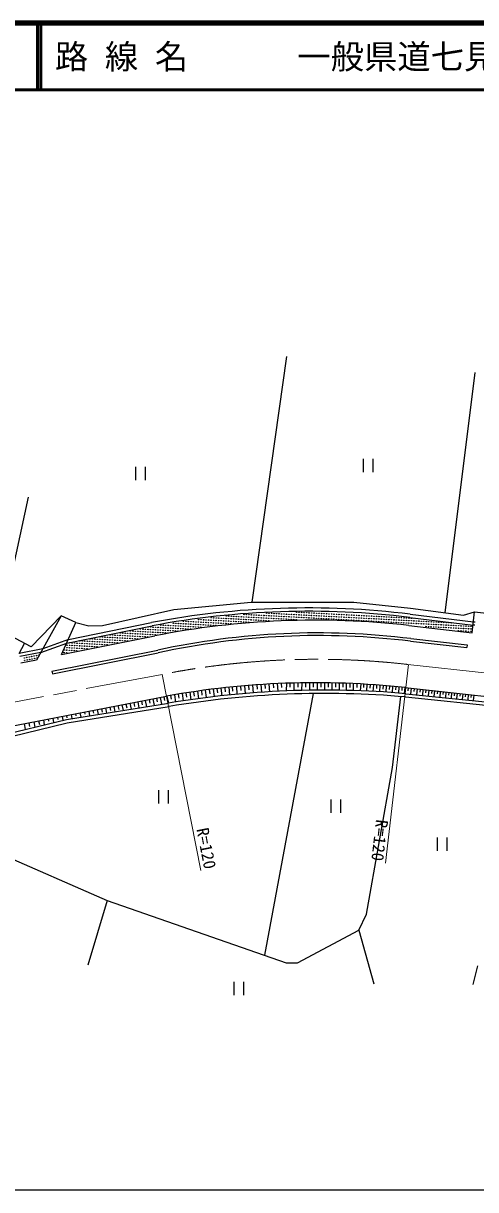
# Model space of a CAD drawing. Units: millimetres, scale not verified. Extents: x 40000 to 680000, y 20000 to 380000.
# Drawn here: x 175643 to 243482, y 205000 to 380000 of the extents above; entities that cross this region are included whole.
import ezdxf
from ezdxf.enums import TextEntityAlignment as Align

# ---------------------------------------------------------------- set-up
doc = ezdxf.new("R2010")
doc.units = ezdxf.units.MM
doc.header["$LTSCALE"] = 1000
doc.linetypes.add('CHAIN', pattern=[18.5, 12, -1.5, 3.5, -1.5])
for name, color, linetype, lineweight in [('M-BGD', 7, 'Continuous', 25), ('M-BMK', 2, 'CHAIN', 13), ('M-STR-HTXT', 7, 'Continuous', 13), ('M-TTL', 2, 'Continuous', 140), ('M-TTL-BAND', 7, 'Continuous', 25), ('M-TTL-LINE', 7, 'Continuous', 50), ('M-TTL-TXT', 7, 'Continuous', 50)]:
    doc.layers.add(name, color=color, linetype=linetype, lineweight=lineweight)
doc.styles.add('ＭＳ ゴシック', font='')
doc.styles.get('ＭＳ ゴシック').set_extended_font_data('MS Gothic')

msp = doc.modelspace()

# ---------------------------------------------------------------- linework, layer by layer
at = {"layer": 'M-BGD'}
for p, q in [((209965, 293159), (215183, 330005)), ((238911, 291555), (243393, 327602)), ((192470, 313450), (192470, 311450)), ((193970, 311450), (193970, 313450)), ((226604, 314663), (226604, 312663)), ((228104, 312663), (228104, 314663)), ((172064, 288974), (176435, 308883)), ((198205, 292036), (209834, 293159)), ((209834, 293159), (225192, 293159)), ((225192, 293159), (233693, 292237)), ((181330, 291093), (176831, 286462)), ((181330, 291093), (177617, 284441)), ((183530, 290111), (181330, 291093)), ((187538, 289630), (198205, 292036)), ((233586, 290855), (243091, 289715)), ((233645, 291351), (243150, 290211)), ((233693, 292237), (241673, 291194)), ((241673, 291194), (243327, 291711)), ((242952, 288540), (243327, 291711)), ((243327, 291711), (245558, 291447)), ((176831, 286462), (172064, 288974)), ((181378, 285292), (183530, 290111)), ((182145, 287010), (194982, 289602)), ((182396, 287571), (194886, 290093)), ((183530, 290111), (185443, 289590)), ((185443, 289590), (187538, 289630)), ((233448, 289663), (242952, 288540)), ((243340, 289678), (243091, 289715)), ((243150, 290211), (243397, 290175)), ((178259, 285591), (182145, 287010)), ((182396, 287571), (178577, 286161)), ((181378, 285292), (195346, 288093)), ((233699, 287284), (242166, 286366)), ((233745, 287681), (242209, 286764)), ((175005, 285473), (175835, 286964)), ((178577, 286161), (175005, 285473)), ((178259, 285591), (175094, 284981)), ((179917, 282812), (195793, 285939)), ((179995, 282419), (195874, 285547)), ((242209, 286764), (242166, 286366)), ((177617, 284441), (175269, 284016)), ((179917, 282812), (179995, 282419)), ((203507, 280038), (203598, 279380)), ((204091, 280112), (204249, 278972)), ((204677, 280184), (204766, 279540)), ((205263, 280253), (205422, 279105)), ((205851, 280319), (205937, 279700)), ((206474, 280387), (206563, 279226)), ((206980, 280439), (207029, 279808)), ((207589, 280499), (207678, 279335)), ((208198, 280556), (208249, 279901)), ((208808, 280610), (208898, 279444)), ((209419, 280661), (209470, 279994)), ((210029, 280709), (210119, 279542)), ((210641, 280754), (210692, 280088)), ((211253, 280796), (211342, 279630)), ((211865, 280835), (211915, 280181)), ((212478, 280871), (212567, 279708)), ((213092, 280904), (213140, 280275)), ((213705, 280934), (213795, 279774)), ((214320, 280960), (214365, 280369)), ((215100, 280990), (215084, 279833)), ((215614, 281007), (215606, 280412)), ((216216, 281024), (216200, 279874)), ((216808, 281038), (216800, 280406)), ((217400, 281049), (217385, 279908)), ((217982, 281057), (217974, 280401)), ((218564, 281063), (218548, 279931)), ((219136, 281065), (219127, 280395)), ((219707, 281065), (219692, 279945)), ((220269, 281063), (220260, 280390)), ((220830, 281058), (220815, 279950)), ((221382, 281050), (221373, 280384)), ((221934, 281040), (221919, 279945)), ((222476, 281028), (222468, 280379)), ((223018, 281013), (223004, 279933)), ((223551, 280997), (223543, 280374)), ((224084, 280978), (224069, 279912)), ((224607, 280957), (224600, 280369)), ((225130, 280934), (225116, 279884)), ((225645, 280909), (225638, 280364)), ((226252, 280877), (226173, 279848)), ((226680, 280853), (226640, 280329)), ((227172, 280823), (227095, 279810)), ((227661, 280791), (227620, 280258)), ((228148, 280758), (228073, 279763)), ((228632, 280722), (228592, 280188)), ((229116, 280685), (229042, 279710)), ((229596, 280647), (229555, 280119)), ((230075, 280606), (230002, 279651)), ((230550, 280564), (230511, 280050)), ((231025, 280521), (230954, 279585)), ((231496, 280475), (231459, 279982)), ((231967, 280428), (231897, 279514)), ((232434, 280380), (232398, 279915)), ((232839, 280333), (232771, 279443)), ((232924, 280327), (279957, 275230)), ((233372, 280278), (233324, 279837)), ((233817, 280230), (233722, 279350)), ((234259, 280182), (234212, 279744)), ((234701, 280134), (234607, 279261)), ((235141, 280087), (235093, 279652)), ((235579, 280039), (235485, 279172)), ((167978, 273438), (197128, 279041)), ((193365, 278312), (193473, 277746)), ((193937, 278421), (194120, 277466)), ((194499, 278529), (194605, 277975)), ((195060, 278637), (195250, 277646)), ((195612, 278743), (195716, 278199)), ((196162, 278849), (196359, 277823)), ((196702, 278959), (196806, 278419)), ((197187, 279052), (197391, 277988)), ((197737, 279151), (197815, 278591)), ((198308, 279251), (198459, 278164)), ((198881, 279349), (198964, 278748)), ((199455, 279444), (199607, 278343)), ((200030, 279537), (200117, 278905)), ((200606, 279627), (200760, 278514)), ((201184, 279714), (201274, 279063)), ((201763, 279799), (201918, 278676)), ((202343, 279882), (202434, 279221)), ((202924, 279961), (203081, 278828)), ((219099, 279439), (211799, 240168)), ((231003, 268321), (232265, 278983)), ((232975, 278923), (279824, 274186)), ((233022, 279421), (279887, 274682)), ((236015, 279992), (235969, 279560)), ((236451, 279945), (236358, 279084)), ((236884, 279898), (236837, 279469)), ((237317, 279851), (237224, 278996)), ((237746, 279804), (237700, 279378)), ((238176, 279758), (238084, 278909)), ((238602, 279712), (238557, 279289)), ((239029, 279665), (238938, 278823)), ((239452, 279619), (239407, 279200)), ((239876, 279574), (239785, 278737)), ((240296, 279528), (240251, 279111)), ((240717, 279482), (240627, 278652)), ((241134, 279437), (241089, 279023)), ((241552, 279392), (241462, 278568)), ((241966, 279347), (241922, 278936)), ((242380, 279302), (242292, 278484)), ((242792, 279258), (242748, 278850)), ((243203, 279213), (243115, 278400)), ((182099, 275546), (197418, 277992)), ((182198, 275056), (197499, 277499)), ((184137, 276540), (184262, 275892)), ((184792, 276666), (184854, 276343)), ((185445, 276791), (185578, 276102)), ((186088, 276915), (186160, 276509)), ((186729, 277038), (186869, 276308)), ((187359, 277159), (187459, 276661)), ((187988, 277279), (188136, 276510)), ((188606, 277398), (188705, 276888)), ((189223, 277517), (189378, 276709)), ((189830, 277633), (189945, 277034)), ((190436, 277749), (190598, 276903)), ((191031, 277864), (191144, 277276)), ((191625, 277978), (191794, 277095)), ((192209, 278090), (192320, 277513)), ((192792, 278202), (192968, 277282)), ((170666, 272764), (182099, 275546)), ((170763, 272273), (182198, 275056)), ((175744, 274929), (175914, 274042)), ((176478, 275070), (176576, 274516)), ((177210, 275211), (177367, 274395)), ((177930, 275349), (178060, 274809)), ((178649, 275487), (178792, 274742)), ((179355, 275622), (179422, 275274)), ((180060, 275758), (180190, 275082)), ((180754, 275891), (180819, 275549)), ((181445, 276024), (181562, 275416)), ((182125, 276154), (182190, 275818)), ((182804, 276284), (182921, 275678)), ((183471, 276412), (183535, 276083)), ((227093, 246326), (231003, 268321)), ((195936, 264936), (195936, 262936)), ((197436, 262936), (197436, 264936)), ((221752, 263550), (221752, 261550)), ((223252, 261550), (223252, 263550)), ((163875, 259018), (188196, 248412)), ((237693, 257832), (237693, 255832)), ((239193, 255832), (239193, 257832)), ((188196, 248412), (185309, 238707)), ((188196, 248412), (215063, 239028)), ((225970, 243920), (227093, 246326)), ((216747, 239028), (225970, 243920)), ((225970, 243920), (228200, 235895)), ((215063, 239028), (216747, 239028)), ((243752, 238595), (243080, 235773)), ((207198, 236174), (207198, 234174)), ((208698, 234174), (208698, 236174))]:
    msp.add_line(p, q, dxfattribs=at)
for centre in [(201925, 290539), (202299, 290519), (202674, 290500), (203048, 290480), (203817, 290815), (204192, 290795), (204566, 290776), (204941, 290756), (205315, 290736), (205689, 290717), (206064, 290697), (206084, 291071), (206438, 290677), (206458, 291052), (206813, 290657), (206833, 291032), (207187, 290638), (207207, 291012), (207562, 290618), (207582, 290992), (207936, 290598), (207956, 290973), (208311, 290579), (208331, 290953), (208685, 290559), (208705, 290933), (208725, 291308), (209060, 290539), (209080, 290914), (209099, 291288), (209434, 290519), (209454, 290894), (209474, 291268), (209809, 290500), (209829, 290874), (209848, 291249), (210183, 290480), (210203, 290855), (210223, 291229), (210577, 290835), (210597, 291209), (210952, 290815), (210972, 291190), (211326, 290795), (211346, 291170), (211701, 290776), (211721, 291150), (212075, 290756), (212095, 291130), (212115, 291505), (212450, 290736), (212470, 291111), (212489, 291485), (212824, 290717), (212844, 291091), (212864, 291466), (213199, 290697), (213219, 291071), (213238, 291446), (213573, 290677), (213593, 291052), (213613, 291426), (213948, 290657), (213968, 291032), (213987, 291406), (214322, 290638), (214342, 291012), (214362, 291387), (214697, 290618), (214716, 290992), (214736, 291367), (215071, 290598), (215091, 290973), (215111, 291347), (215446, 290579), (215465, 290953), (215485, 291328), (215820, 290559), (215840, 290933), (215860, 291308), (216195, 290539), (216214, 290914), (216234, 291288), (216569, 290519), (216589, 290894), (216609, 291268), (216628, 291643), (216963, 290874), (216983, 291249), (217003, 291623), (217338, 290855), (217358, 291229), (217377, 291603), (217712, 290835), (217732, 291209), (217752, 291584), (218087, 290815), (218107, 291190), (218126, 291564), (218461, 290795), (218481, 291170), (218501, 291544), (218836, 290776), (218855, 291150), (218875, 291525), (219210, 290756), (219230, 291130), (219250, 291505), (219585, 290736), (219604, 291111), (219624, 291485), (219959, 290717), (219979, 291091), (219999, 291466), (220334, 290697), (220353, 291071), (220373, 291446), (220708, 290677), (220728, 291052), (220748, 291426), (221083, 290657), (221102, 291032), (221122, 291406), (221457, 290638), (221477, 291012), (221497, 291387), (221832, 290618), (221851, 290992), (221871, 291367), (222206, 290598), (222226, 290973), (222246, 291347), (222581, 290579), (222600, 290953), (222620, 291328), (222955, 290559), (222975, 290933), (222994, 291308), (223330, 290539), (223349, 290914), (223369, 291288), (223704, 290519), (223724, 290894), (223743, 291268), (224079, 290500), (224098, 290874), (224118, 291249), (224453, 290480), (224473, 290855), (224492, 291229), (224847, 290835), (224867, 291209), (225222, 290815), (225241, 291190), (225596, 290795), (225616, 291170), (225971, 290776), (225990, 291150), (226345, 290756), (226365, 291130), (226720, 290736), (226739, 291111), (227094, 290717), (227114, 291091), (227469, 290697), (227488, 291071), (227843, 290677), (227863, 291052), (228218, 290657), (228237, 291032), (228592, 290638), (228612, 291012), (228966, 290618), (228986, 290992), (229341, 290598), (229361, 290973), (229715, 290579), (229735, 290953), (230090, 290559), (230110, 290933), (230464, 290539), (230484, 290914), (230839, 290519), (230859, 290894), (231213, 290500), (231233, 290874), (231588, 290480), (231608, 290855), (231982, 290835), (232357, 290815), (232731, 290795), (233105, 290776), (233480, 290756), (233854, 290736), (234229, 290717), (191696, 288824), (192070, 288805), (192445, 288785), (192819, 288765), (193194, 288746), (193213, 289120), (193568, 288726), (193588, 289100), (193962, 289081), (194337, 289061), (194356, 289435), (194711, 289041), (194731, 289416), (195086, 289022), (195105, 289396), (195460, 289002), (195480, 289376), (195835, 288982), (195854, 289357), (196209, 288962), (196229, 289337), (196249, 289711), (196584, 288943), (196603, 289317), (196623, 289692), (196958, 288923), (196978, 289297), (196998, 289672), (197333, 288903), (197352, 289278), (197372, 289652), (197707, 288884), (197727, 289258), (197747, 289633), (198082, 288864), (198101, 289238), (198121, 289613), (198141, 289987), (198456, 288844), (198476, 289219), (198496, 289593), (198515, 289968), (198831, 288824), (198850, 289199), (198870, 289573), (198890, 289948), (199225, 289179), (199244, 289554), (199264, 289928), (199599, 289159), (199619, 289534), (199639, 289908), (199658, 290283), (199974, 289140), (199993, 289514), (200013, 289889), (200033, 290263), (200348, 289120), (200368, 289495), (200388, 289869), (200407, 290244), (200723, 289100), (200742, 289475), (200762, 289849), (200782, 290224), (201117, 289455), (201137, 289830), (201156, 290204), (201491, 289435), (201511, 289810), (201531, 290184), (201866, 289416), (201886, 289790), (201905, 290165), (202240, 289396), (202260, 289770), (202280, 290145), (202635, 289751), (202654, 290125), (203009, 289731), (203029, 290106), (203383, 289711), (203403, 290086), (203423, 290460), (203758, 289692), (203778, 290066), (203797, 290441), (204132, 289672), (204152, 290046), (204172, 290421), (204507, 289652), (204527, 290027), (204546, 290401), (204901, 290007), (204921, 290381), (205276, 289987), (205295, 290362), (205650, 289968), (205670, 290342), (206025, 289948), (206044, 290322), (206399, 289928), (206419, 290303), (206774, 289908), (206793, 290283), (207168, 290263), (207542, 290244), (207917, 290224), (208291, 290204), (208666, 290184), (209040, 290165), (209415, 290145), (210558, 290460), (210932, 290441), (211307, 290421), (211681, 290401), (212056, 290381), (212430, 290362), (224827, 290460), (225202, 290441), (225576, 290421), (225951, 290401), (226325, 290381), (226700, 290362), (227074, 290342), (227449, 290322), (227823, 290303), (228198, 290283), (228572, 290263), (228947, 290244), (229321, 290224), (229696, 290204), (230070, 290184), (230445, 290165), (230819, 290145), (231194, 290125), (231568, 290106), (231943, 290086), (231962, 290460), (232317, 290066), (232337, 290441), (232692, 290046), (232711, 290421), (233066, 290027), (233086, 290401), (233441, 290007), (233460, 290381), (233815, 289987), (233835, 290362), (234190, 289968), (234209, 290342), (234564, 289948), (234584, 290322), (234938, 289928), (234958, 290303), (235313, 289908), (235333, 290283), (235687, 289889), (235707, 290263), (236042, 289495), (236062, 289869), (236082, 290244), (236417, 289475), (236436, 289849), (236456, 290224), (236791, 289455), (236811, 289830), (236831, 290204), (237166, 289435), (237185, 289810), (237205, 290184), (237540, 289416), (237560, 289790), (237580, 290165), (237915, 289396), (237934, 289770), (237954, 290145), (238289, 289376), (238309, 289751), (238329, 290125), (238664, 289357), (238683, 289731), (238703, 290106), (239038, 289337), (239058, 289711), (239077, 290086), (239413, 289317), (239432, 289692), (239452, 290066), (239787, 289297), (239807, 289672), (239826, 290046), (240162, 289278), (240181, 289652), (240536, 289258), (240556, 289633), (240891, 288864), (240910, 289238), (240930, 289613), (241265, 288844), (241285, 289219), (241305, 289593), (241640, 288824), (241659, 289199), (241679, 289573), (242014, 288805), (242034, 289179), (242054, 289554), (242389, 288785), (242408, 289159), (242428, 289534), (242763, 288765), (242783, 289140), (242803, 289514), (182590, 287051), (182964, 287031), (183339, 287011), (183713, 286991), (184088, 286972), (184108, 287346), (184482, 287327), (184856, 287307), (185231, 287287), (185605, 287267), (185625, 287642), (185980, 287248), (186000, 287622), (186354, 287228), (186374, 287602), (186729, 287208), (186749, 287583), (187103, 287189), (187123, 287563), (187143, 287937), (187478, 287169), (187498, 287543), (187517, 287918), (187852, 287149), (187872, 287524), (187892, 287898), (188227, 287129), (188247, 287504), (188266, 287878), (188601, 287110), (188621, 287484), (188641, 287859), (188660, 288233), (188976, 287090), (188995, 287464), (189015, 287839), (189035, 288213), (189350, 287070), (189370, 287445), (189390, 287819), (189409, 288194), (189725, 287051), (189744, 287425), (189764, 287800), (189784, 288174), (190119, 287405), (190139, 287780), (190158, 288154), (190178, 288529), (190493, 287386), (190513, 287760), (190533, 288135), (190553, 288509), (190868, 287366), (190888, 287740), (190907, 288115), (190927, 288489), (191242, 287346), (191262, 287721), (191282, 288095), (191302, 288470), (191637, 287701), (191656, 288075), (191676, 288450), (192011, 287681), (192031, 288056), (192050, 288430), (192386, 287662), (192405, 288036), (192425, 288411), (192760, 287642), (192780, 288016), (192799, 288391), (193154, 287997), (193174, 288371), (193529, 287977), (193548, 288351), (193903, 287957), (193923, 288332), (193943, 288706), (194278, 287937), (194297, 288312), (194317, 288686), (194672, 288292), (194692, 288667), (195046, 288273), (195066, 288647), (195421, 288253), (195441, 288627), (195795, 288233), (195815, 288608), (196189, 288588), (196564, 288568), (196938, 288548), (197313, 288529), (181762, 285592), (181782, 285967), (182137, 285572), (182156, 285947), (182176, 286321), (182196, 286696), (182531, 285927), (182550, 286302), (182570, 286676), (182905, 285907), (182925, 286282), (182945, 286656), (183280, 285888), (183299, 286262), (183319, 286637), (183654, 285868), (183674, 286242), (183694, 286617), (184048, 286223), (184068, 286597), (184423, 286203), (184443, 286578), (184462, 286952), (184797, 286183), (184817, 286558), (184837, 286932), (185172, 286164), (185192, 286538), (185211, 286913), (185566, 286518), (185586, 286893), (185941, 286499), (185960, 286873), (186315, 286479), (186335, 286853), (186689, 286459), (186709, 286834), (187084, 286814), (187458, 286794), (187833, 286775), (188207, 286755), (175788, 284784), (175859, 284416), (176156, 284855), (176227, 284487), (176524, 284926), (176595, 284558), (176892, 284997), (176963, 284629), (177261, 285068), (177332, 284700), (177629, 285139), (177700, 284771), (177997, 285210)]:
    msp.add_circle(centre, 37.5, dxfattribs=at)
for centre, radius, start, end in [((218314, 166000), 126285, 83.02686, 100.69104), ((218314, 166000), 125785, 83.02639, 100.6896), ((219490, 165223), 125220, 83.60014, 101.1172), ((219872, 175661), 112876, 82.94013, 102.31699), ((219872, 175661), 112476, 82.93858, 102.31907), ((219422, 157301), 123764, 83.73678, 100.37773), ((220825, 138995), 140955, 85.03624, 99.55915), ((220825, 138995), 140455, 85.03769, 99.56002)]:
    msp.add_arc(centre, radius, start, end, dxfattribs=at)
at = {"layer": 'M-BMK'}
for p, q in [((233312, 283805), (264073, 280472)), ((166883, 276795), (196444, 282308))]:
    msp.add_line(p, q, dxfattribs=at)
msp.add_arc((219689, 164581), 120000, 83.48153, 101.16901, dxfattribs=at)
at = {"layer": 'M-STR-HTXT'}
for p, q in [((233412, 283794), (229981, 253991)), ((196444, 282308), (202255, 252877))]:
    msp.add_line(p, q, dxfattribs=at)
at = {"layer": 'M-TTL'}
msp.add_line((680000, 380000), (40000, 380000), dxfattribs=at)
at = {"layer": 'M-TTL-BAND'}
msp.add_line((40000, 205000), (579000, 205000), dxfattribs=at)
at = {"layer": 'M-TTL-LINE'}
for p, q in [((177750, 380000), (177750, 370000)), ((178250, 380000), (178250, 370000)), ((40000, 370000), (680000, 370000))]:
    msp.add_line(p, q, dxfattribs=at)

# ---------------------------------------------------------------- texts
at = {"layer": 'M-STR-HTXT', "style": 'ＭＳ ゴシック'}
for rotation, p in [(281.095, (202255, 252877)), (263.433, (227284, 254483))]:
    msp.add_text('R=120', height=1833, rotation=rotation, dxfattribs=at).set_placement(p, align=Align.BOTTOM_RIGHT)
at = {"layer": 'M-TTL-TXT', "style": 'ＭＳ ゴシック'}
for s, p in [('路 線 名', (180380, 375000)), ('一般県道七見小月線', (216734, 375000))]:
    msp.add_text(s, height=3666, dxfattribs=at).set_placement(p, align=Align.MIDDLE_LEFT)

doc.saveas('drawing.dxf')
